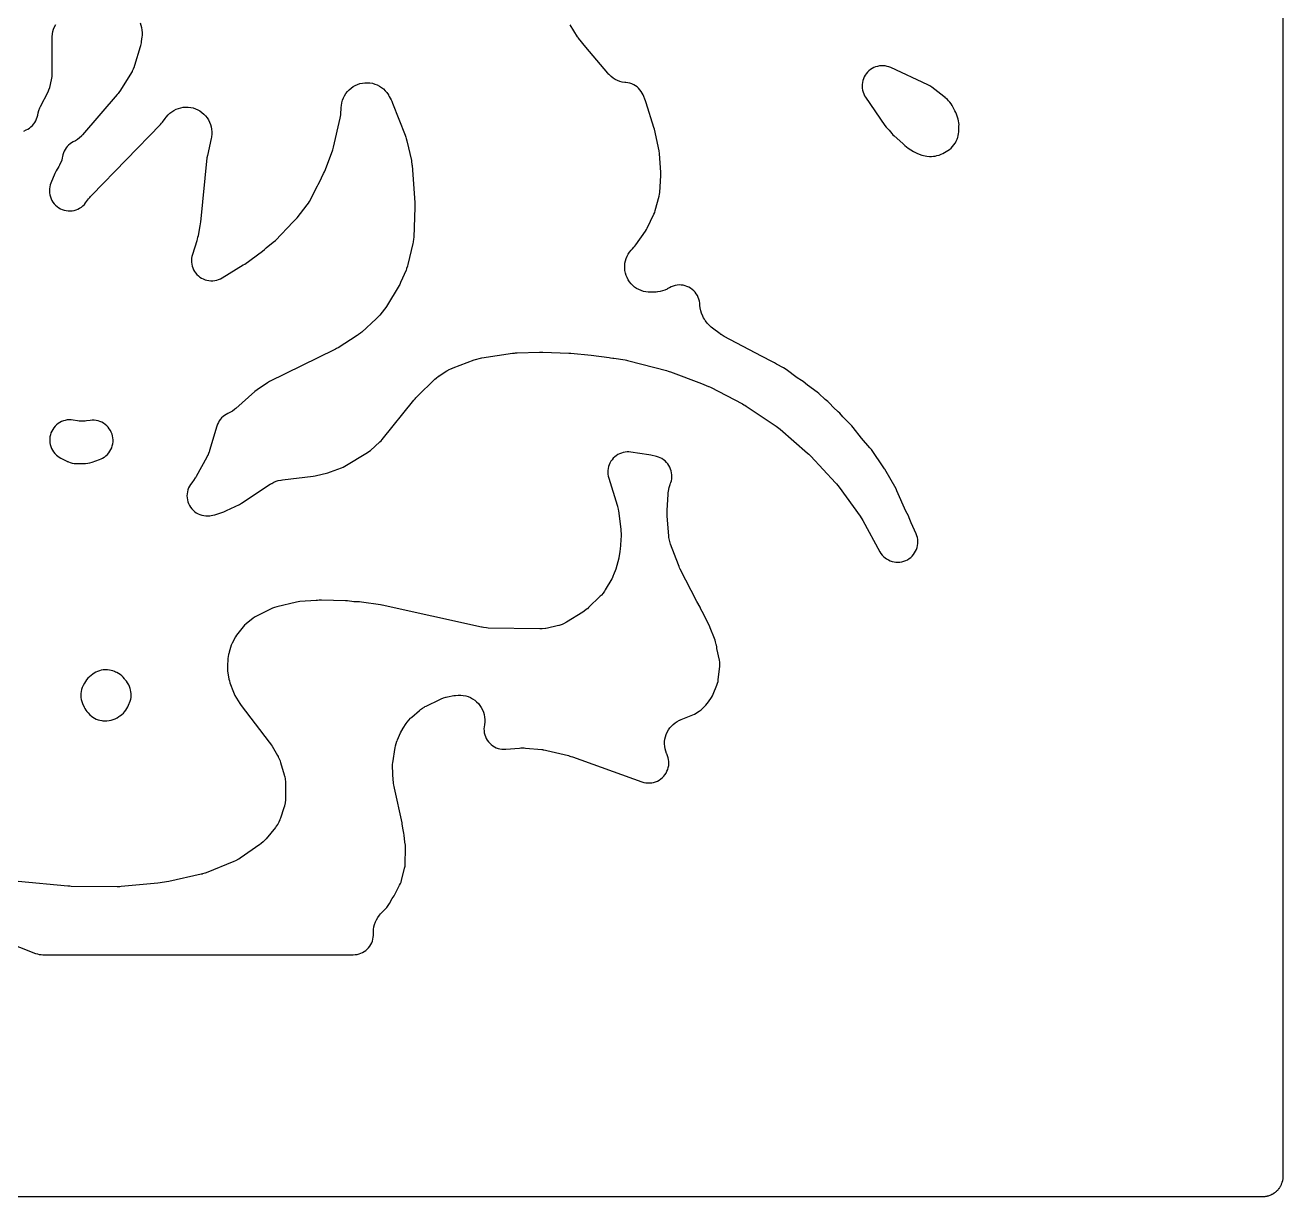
# Model space of a CAD drawing. Header units: millimetres. Extents: x 0 to 300, y 0 to 300.
# Drawn here: x 144.4 to 300.1, y -0.1 to 145 of the extents above; entities that cross this region are included whole.
import ezdxf

# ---------------------------------------------------------------- set-up
doc = ezdxf.new("R2010")
doc.units = ezdxf.units.MM
doc.layers.add('CUT', color=7, linetype='CONTINUOUS')

msp = doc.modelspace()

# ---------------------------------------------------------------- linework, layer by layer
at = {"layer": 'CUT'}
for points in [[(300.1485, 297.0114), (300.1485, 2.4114), (300.1339, 2.114), (300.1297, 2.0799), (300.102, 1.893), (300.1003, 1.8816), (300.099, 1.8729), (300.0988, 1.8714), (300.0925, 1.8434), (300.0883, 1.8259), (300.0401, 1.6336), (300.0337, 1.6141), (300.0214, 1.5787), (299.9584, 1.4029), (299.9534, 1.3913), (299.9321, 1.3452), (299.8932, 1.2629), (299.8922, 1.2608), (299.8547, 1.1814), (299.8523, 1.1772), (299.8214, 1.1241), (299.8173, 1.1173), (299.8108, 1.1065), (299.8029, 1.0932), (299.7998, 1.0881), (299.7819, 1.0582), (299.7664, 1.0323), (299.7301, 0.9718), (299.6901, 0.9162), (299.6729, 0.8929), (299.6495, 0.8614), (299.6391, 0.8473), (299.6301, 0.8352), (299.5862, 0.776), (299.5396, 0.7228), (299.5181, 0.6991), (299.5145, 0.6951), (299.5139, 0.6945), (299.5089, 0.6889), (299.4969, 0.6757), (299.4738, 0.6501), (299.4239, 0.5951), (299.3713, 0.5455), (299.3364, 0.5139), (299.3171, 0.4964), (299.3158, 0.4953), (299.3012, 0.482), (299.2788, 0.4616), (299.2551, 0.4402), (299.2448, 0.4309), (299.1866, 0.3857), (299.1224, 0.3381), (299.0555, 0.2885), (299.0526, 0.2863), (299.0507, 0.2849), (298.9874, 0.2449), (298.9747, 0.2372), (298.9376, 0.215), (298.9006, 0.1928), (298.8815, 0.1814), (298.8589, 0.1678), (298.8433, 0.1584), (298.7756, 0.1242), (298.6499, 0.0647), (298.6412, 0.0606), (298.6267, 0.0538), (298.6246, 0.0528), (298.553, 0.0248), (298.3967, -0.0311), (298.3219, -0.0524), (298.3186, -0.0532), (298.2281, -0.0759), (298.2192, -0.0781), (298.2154, -0.079), (298.1618, -0.0925), (298.0844, -0.1066), (298.0176, -0.1165), (298.017, -0.1166), (298.0087, -0.1178), (297.9221, -0.1307), (297.8428, -0.1374), (297.5872, -0.15), (297.0119, -0.15), (2.9618, -0.15)], [(144.2082, 131.9057), (144.4944, 132.066), (144.6728, 132.1548), (144.8788, 132.2837), (145.0714, 132.4321), (145.2486, 132.5984), (145.4089, 132.7811), (145.5506, 132.9786), (145.6725, 133.1889), (145.7734, 133.41), (145.8524, 133.6399), (145.9086, 133.8763), (145.9628, 134.1659), (146.0475, 134.4583), (146.1708, 134.7684), (146.1843, 134.798), (146.2635, 134.9613), (147.1844, 136.7498), (147.3019, 137.0148), (147.388, 137.2916), (147.6312, 138.2707), (147.6728, 138.4735), (147.6974, 138.6791), (147.7049, 138.886), (147.6823, 143.3804), (147.686, 143.5668), (147.6875, 143.6001), (147.7198, 143.9411), (147.78, 144.2478), (147.8704, 144.547), (147.99, 144.8358), (148.1377, 145.1113)], [(158.5794, 145.3129), (158.6884, 145.0257), (158.7689, 144.7292), (158.82, 144.4263), (158.8414, 144.1199), (158.8319, 143.7833), (158.8294, 143.7507), (158.8109, 143.5685), (158.7392, 143.002), (158.7161, 142.8455), (158.7113, 142.8176), (158.6453, 142.5083), (158.6383, 142.4808), (158.5955, 142.3285), (157.9026, 140.0445), (157.8527, 139.8919), (157.8432, 139.8648), (157.7336, 139.5907), (157.601, 139.3269), (157.587, 139.3018), (157.5058, 139.1633), (156.1548, 136.9673), (156.0737, 136.8412), (156.0587, 136.8189), (155.8817, 136.5769), (155.865, 136.5559), (155.7694, 136.4404), (151.4675, 131.4505), (151.3457, 131.3159), (151.3233, 131.2924), (151.082, 131.0619), (150.8425, 130.8739), (150.586, 130.7099), (150.3097, 130.5689), (150.1056, 130.4524), (149.9134, 130.3172), (149.7348, 130.1646), (149.5713, 129.9959), (149.4243, 129.8126), (149.2952, 129.6163), (149.1851, 129.4088), (149.0949, 129.1918), (149.0255, 128.9673), (148.9775, 128.7373), (148.9543, 128.5923), (148.8767, 128.2961), (148.7707, 128.0089), (148.6245, 127.7068), (148.6088, 127.6782), (148.5175, 127.5201), (148.1985, 126.9979), (148.0996, 126.8201), (148.0155, 126.6349), (147.5377, 125.4576), (147.456, 125.2236), (147.3978, 124.9827), (147.3638, 124.7372), (147.3543, 124.4896), (147.3694, 124.2422), (147.4088, 123.9975), (147.4723, 123.758), (147.5592, 123.5259), (147.6687, 123.3035), (147.7996, 123.0931), (147.9507, 122.8967), (148.1206, 122.7162), (148.3074, 122.5534), (148.5095, 122.4099), (148.7247, 122.2871), (148.9511, 122.1862), (149.1864, 122.1083), (149.4282, 122.054), (149.6742, 122.0239), (149.9219, 122.0184), (150.1691, 122.0374), (150.4131, 122.0807), (150.6516, 122.148), (150.8822, 122.2386), (151.1028, 122.3516), (151.3111, 122.4859), (151.5051, 122.6401), (151.6829, 122.8128), (151.8427, 123.0022), (152.214, 123.4895), (152.3553, 123.6639), (152.4548, 123.7794), (152.6063, 123.945), (161.1311, 132.7212), (161.2609, 132.8657), (161.3791, 133.0197), (161.7018, 133.4762), (161.81, 133.6216), (161.8305, 133.6478), (162.0513, 133.9032), (162.2746, 134.1155), (162.5176, 134.3048), (162.778, 134.4695), (163.0532, 134.6079), (163.3406, 134.7187), (163.6375, 134.8009), (163.941, 134.8536), (164.2482, 134.8764), (164.5562, 134.869), (164.862, 134.8315), (165.1626, 134.7643), (165.4552, 134.668), (165.737, 134.5435), (166.0053, 134.392), (166.2574, 134.215), (166.491, 134.0142), (166.7039, 133.7915), (166.8939, 133.5491), (167.0593, 133.2892), (167.1985, 133.0144), (167.3102, 132.7273), (167.3932, 132.4306), (167.4468, 132.1272), (167.4704, 131.8201), (167.4639, 131.5121), (167.4237, 131.1768), (167.4182, 131.1445), (167.383, 130.9641), (166.919, 128.8611), (166.8732, 128.5766), (166.0589, 120.6086), (166.0405, 120.4592), (166.0261, 120.358), (166.0018, 120.2094), (165.767, 118.9348), (165.7159, 118.6998), (165.6762, 118.5416), (165.6101, 118.3104), (165.0673, 116.6182), (165.0046, 116.384), (164.9648, 116.1448), (164.9484, 115.9028), (164.9555, 115.6604), (164.986, 115.4198), (165.0397, 115.1833), (165.1161, 114.9531), (165.2144, 114.7315), (165.3338, 114.5203), (165.473, 114.3218), (165.6308, 114.1376), (165.8058, 113.9697), (165.9961, 113.8194), (166.2002, 113.6883), (166.4159, 113.5776), (166.6414, 113.4883), (166.8745, 113.4213), (167.113, 113.3772), (167.3546, 113.3564), (167.5971, 113.3591), (167.8382, 113.3853), (168.0756, 113.4348), (168.3071, 113.507), (168.5306, 113.6013), (168.7438, 113.7168), (171.3758, 115.3122), (171.5492, 115.4274), (173.7443, 117.0221), (174.0104, 117.2452), (174.1924, 117.4207), (175.0922, 118.1279), (175.3462, 118.3572), (177.5711, 120.6622), (177.6673, 120.7717), (177.8091, 120.9085), (178.0444, 121.1697), (179.3026, 122.7815), (179.4398, 122.9757), (179.558, 123.1821), (180.5485, 125.1201), (180.6567, 125.2849), (180.8258, 125.5863), (181.321, 126.6315), (181.4343, 126.8533), (181.5538, 127.1262), (182.4647, 129.5967), (182.5544, 129.8964), (183.3912, 133.5028), (183.4293, 133.7043), (183.4508, 133.9082), (183.512, 134.8637), (183.5284, 135.0484), (183.5321, 135.0813), (183.5874, 135.4177), (183.6679, 135.7181), (183.7777, 136.0091), (183.9156, 136.2878), (184.0804, 136.5515), (184.2705, 136.7976), (184.4839, 137.0238), (184.7187, 137.2278), (184.9724, 137.4076), (185.2427, 137.5615), (185.5268, 137.6879), (185.822, 137.7856), (186.1255, 137.8537), (186.4341, 137.8915), (186.745, 137.8986), (187.0551, 137.875), (187.3614, 137.8208), (187.6608, 137.7367), (187.9504, 137.6234), (188.2274, 137.4821), (188.4891, 137.3141), (188.7329, 137.1211), (188.9565, 136.9049), (189.1576, 136.6677), (189.3513, 136.3872), (189.3688, 136.359), (189.4625, 136.199), (189.5822, 135.9829), (189.6971, 135.7576), (189.7699, 135.6022), (189.8693, 135.3697), (191.4131, 131.3952), (191.5018, 131.1403), (191.5556, 130.9653), (191.6256, 130.7047), (192.1905, 128.2539), (192.22, 128.1136), (192.2248, 128.0883), (192.2677, 127.8049), (192.2705, 127.7793), (192.2838, 127.6366), (192.6225, 123.0414), (192.6321, 122.8274), (192.6345, 122.682), (192.6319, 122.4678), (192.4796, 118.7267), (192.4681, 118.5487), (192.4653, 118.5169), (192.417, 118.1637), (192.4112, 118.1323), (192.3745, 117.9578), (191.7687, 115.3814), (191.7257, 115.2155), (191.7173, 115.186), (191.6088, 114.8611), (191.5978, 114.8325), (191.5325, 114.6741), (190.8553, 113.1318), (190.7517, 112.915), (190.6767, 112.7701), (190.5593, 112.5604), (189.2485, 110.3832), (189.1126, 110.1736), (189.0157, 110.0345), (188.8661, 109.8344), (188.2873, 109.1117), (188.193, 108.9985), (188.1757, 108.9786), (187.9741, 108.7638), (187.9553, 108.7453), (187.8483, 108.644), (186.0411, 106.9992), (185.9214, 106.8947), (185.8995, 106.8765), (185.6473, 106.6832), (185.624, 106.6669), (185.4919, 106.5785), (183.1129, 105.0575), (182.9327, 104.9492), (182.8083, 104.8792), (182.6223, 104.7812), (174.6385, 100.8584), (174.3517, 100.693), (173.0893, 99.8492), (172.8167, 99.6385), (170.4688, 97.5494), (170.3298, 97.4316), (170.3044, 97.4111), (170.0337, 97.2138), (169.7704, 97.0585), (169.4516, 96.9102), (169.244, 96.8015), (169.0474, 96.6738), (168.8637, 96.5283), (168.6944, 96.3662), (168.541, 96.1889), (168.4049, 95.9981), (168.2873, 95.7953), (168.1892, 95.5825), (168.1114, 95.3614), (167.1985, 92.3157), (167.1362, 92.1262), (167.1241, 92.0927), (166.9697, 91.725), (166.9542, 91.693), (166.8625, 91.5158), (165.5364, 89.1118), (165.4447, 88.9546), (165.4276, 88.9269), (165.2218, 88.6268), (165.2021, 88.6009), (165.0885, 88.4587), (164.9832, 88.3332), (164.8324, 88.1341), (164.7022, 87.921), (164.5939, 87.6959), (164.5087, 87.4612), (164.4472, 87.2192), (164.4102, 86.9722), (164.3981, 86.7227), (164.4109, 86.4733), (164.4485, 86.2265), (164.5106, 85.9846), (164.5964, 85.7501), (164.7053, 85.5253), (164.836, 85.3125), (164.9873, 85.1138), (165.1577, 84.9313), (165.3454, 84.7666), (165.5487, 84.6214), (165.7654, 84.4973), (165.9934, 84.3954), (166.2304, 84.3168), (166.4741, 84.2622), (166.722, 84.2322), (166.9717, 84.2271), (167.2206, 84.2469), (167.3915, 84.2691), (167.6207, 84.3098), (167.8452, 84.3718), (168.9725, 84.74), (169.3015, 84.874), (170.883, 85.6534), (171.1467, 85.8039), (174.7218, 88.1433), (174.8676, 88.234), (174.894, 88.2496), (175.1729, 88.3975), (175.4386, 88.5087), (175.7133, 88.5951), (176.0219, 88.6618), (176.0521, 88.6669), (176.2221, 88.6916), (180.0288, 89.1562), (180.2925, 89.2028), (181.8577, 89.567), (182.1764, 89.664), (183.5438, 90.1818), (183.75, 90.2706), (183.9474, 90.3776), (186.7451, 92.061), (186.9441, 92.1941), (187.1295, 92.3457), (188.2901, 93.3913), (188.4321, 93.5298), (188.5627, 93.6792), (192.503, 98.5647), (192.6533, 98.7398), (192.7592, 98.8557), (192.9202, 99.0214), (195.1156, 101.1455), (195.2531, 101.2721), (195.2782, 101.2941), (195.5713, 101.5259), (195.5985, 101.5452), (195.7534, 101.6499), (196.5988, 102.1912), (196.7693, 102.2941), (196.8002, 102.3116), (197.1564, 102.4895), (197.189, 102.5037), (197.3737, 102.5782), (199.9732, 103.5477), (200.9297, 103.799), (204.74, 104.3739), (204.9513, 104.3997), (205.0953, 104.4131), (205.3077, 104.4268), (208.0732, 104.5269), (208.2185, 104.5294), (208.3172, 104.5291), (208.4625, 104.5259), (211.6909, 104.3925), (211.7792, 104.3878), (211.8392, 104.3839), (211.9273, 104.3771), (214.4624, 104.1523), (216.708, 103.848), (216.8514, 103.8285), (217.1665, 103.7858), (217.2658, 103.7724), (218.6752, 103.5435), (218.8517, 103.5105), (218.9711, 103.4852), (219.1458, 103.4438), (223.8135, 102.2181), (223.9987, 102.1644), (224.1234, 102.1247), (224.3055, 102.0615), (228.1318, 100.623), (229.0143, 100.2753), (229.0378, 100.2648), (229.2439, 100.1649), (233.2049, 98.0938), (233.3807, 97.9958), (233.4983, 97.926), (233.6686, 97.8187), (237.3698, 95.3451), (237.3832, 95.3355), (237.718, 95.0871), (237.8711, 94.9624), (241.2695, 92.0129), (241.419, 91.8758), (241.518, 91.78), (241.6599, 91.6351), (244.7196, 88.3361), (244.8386, 88.1998), (245.1709, 87.7757), (247.7781, 84.1777), (247.9092, 83.9842), (247.9941, 83.8502), (248.113, 83.6489), (250.2401, 79.777), (250.3692, 79.5672), (250.5184, 79.3711), (250.6861, 79.1906), (250.8708, 79.0276), (251.0707, 78.8834), (251.2837, 78.7597), (251.5079, 78.6575), (251.7411, 78.5779), (251.981, 78.5217), (252.2252, 78.4893), (252.4714, 78.4811), (252.7173, 78.4972), (252.9604, 78.5374), (253.1983, 78.6014), (253.4288, 78.6884), (253.6496, 78.7978), (253.8586, 78.9283), (254.0537, 79.0788), (254.233, 79.2477), (254.3949, 79.4335), (254.5376, 79.6343), (254.6599, 79.8482), (254.7606, 80.073), (254.8386, 80.3067), (254.8933, 80.547), (254.9241, 80.7914), (254.9306, 81.0377), (254.9128, 81.2835), (254.871, 81.5263), (254.8055, 81.7638), (254.7169, 81.9937), (254.1027, 83.3795), (253.8655, 83.9965), (253.7654, 84.2227), (253.46, 84.8299), (252.3469, 87.3416), (252.2314, 87.5699), (250.8416, 89.9998), (250.8223, 90.0328), (250.8188, 90.0388), (250.7324, 90.1744), (249.1908, 92.4321), (249.0053, 92.6712), (247.9601, 93.8623), (246.9168, 95.1825), (246.7402, 95.383), (245.651, 96.4936), (245.2535, 96.9465), (245.0806, 97.1248), (244.5026, 97.6646), (243.9754, 98.2021), (243.766, 98.3927), (243.4353, 98.6612), (242.6733, 99.3727), (242.4417, 99.5642), (241.2516, 100.4335), (240.7318, 100.8554), (240.5183, 101.0107), (240.004, 101.3449), (238.6098, 102.3633), (238.3088, 102.5519), (237.4125, 103.0284), (237.1756, 103.1824), (236.9387, 103.3185), (235.5646, 104.011), (230.9476, 106.4658), (230.824, 106.5346), (230.8021, 106.5473), (230.5631, 106.6985), (230.5422, 106.7128), (230.4272, 106.7951), (229.4841, 107.4966), (229.3322, 107.6158), (229.3056, 107.6378), (229.0441, 107.8778), (228.8293, 108.1201), (228.6225, 108.4085), (228.6038, 108.4376), (228.5037, 108.6027), (228.4011, 108.7823), (228.3071, 108.9576), (228.2911, 108.9893), (228.1444, 109.3241), (228.0436, 109.6419), (227.9707, 110.0001), (227.9655, 110.0352), (227.9415, 110.2327), (227.9093, 110.5709), (227.8733, 110.8184), (227.8126, 111.061), (227.7281, 111.2964), (227.6204, 111.5222), (227.4908, 111.736), (227.3404, 111.9358), (227.1708, 112.1197), (226.9836, 112.2856), (226.7809, 112.432), (226.5645, 112.5574), (226.3367, 112.6606), (226.0997, 112.7405), (225.8559, 112.7963), (225.6077, 112.8275), (225.3577, 112.8337), (225.1083, 112.815), (224.8621, 112.7713), (224.6214, 112.7034), (224.3887, 112.6117), (224.1663, 112.4972), (224.0504, 112.4299), (223.8996, 112.347), (223.8723, 112.3328), (223.5852, 112.1999), (223.3133, 112.1031), (223.0337, 112.0316), (222.7214, 111.9818), (222.6908, 111.9783), (222.5194, 111.9629), (222.0681, 111.9328), (221.8879, 111.9251), (221.8557, 111.9246), (221.5242, 111.9344), (221.2241, 111.9723), (220.929, 112.039), (220.6417, 112.1337), (220.3648, 112.2555), (220.1009, 112.4034), (219.8525, 112.5759), (219.6217, 112.7716), (219.4108, 112.9884), (219.2218, 113.2246), (219.0563, 113.4778), (218.9158, 113.7458), (218.8018, 114.026), (218.7153, 114.3158), (218.6569, 114.6127), (218.6274, 114.9137), (218.6269, 115.2162), (218.6555, 115.5174), (218.7129, 115.8144), (218.7986, 116.1045), (218.9118, 116.3851), (219.0513, 116.6535), (219.2161, 116.9072), (219.4225, 117.1667), (219.4438, 117.1909), (219.566, 117.3236), (219.7543, 117.5185), (219.8831, 117.6625), (220.0004, 117.8161), (221.2008, 119.5203), (221.3133, 119.695), (221.4109, 119.8785), (222.243, 121.6127), (222.3353, 121.8313), (222.4066, 122.0576), (222.8759, 123.8402), (222.9247, 124.0683), (222.9521, 124.3), (223.1011, 126.4039), (223.1002, 126.7695), (222.9224, 129.116), (222.8741, 129.4505), (222.2981, 132.1403), (222.2415, 132.3569), (221.2965, 135.4059), (221.2133, 135.6343), (220.9, 136.38), (220.7915, 136.6056), (220.6611, 136.8193), (220.5099, 137.0188), (220.3396, 137.2023), (220.1517, 137.3678), (219.9482, 137.5136), (219.7312, 137.6384), (219.5028, 137.7409), (219.2653, 137.8199), (219.021, 137.8749), (218.7725, 137.9051), (218.6284, 137.9154), (218.3198, 137.9685), (218.018, 138.0521), (217.726, 138.1654), (217.4467, 138.3071), (217.1829, 138.4758), (216.9372, 138.67), (216.6904, 138.9086), (216.6676, 138.933), (216.5433, 139.0724), (213.7922, 142.3206), (212.9048, 143.3996), (212.8629, 143.4575), (212.8487, 143.4789), (212.7713, 143.5999), (211.8654, 145.0791)], [(139.6584, 32.355), (145.6496, 30.0206), (145.8696, 29.9464), (146.0955, 29.893), (146.3253, 29.8608), (146.5572, 29.85), (146.9437, 29.85), (173.9147, 29.85), (176.5601, 29.85), (181.4058, 29.85), (185.0001, 29.85), (185.2385, 29.8614), (185.4748, 29.8955), (185.7067, 29.9519), (185.9321, 30.0302), (186.1491, 30.1297), (186.3556, 30.2493), (186.5497, 30.3882), (186.7298, 30.5449), (186.894, 30.718), (187.041, 30.9061), (187.1694, 31.1073), (187.278, 31.3198), (187.3659, 31.5417), (187.4322, 31.771), (187.4763, 32.0056), (187.4979, 32.2433), (187.4967, 32.4819), (187.4862, 32.6806), (187.501, 32.9946), (187.5472, 33.3057), (187.6241, 33.6105), (187.7312, 33.9062), (187.8672, 34.1897), (188.0308, 34.4581), (188.2387, 34.7331), (188.2602, 34.7587), (188.3842, 34.8994), (189.1347, 35.7091), (189.3265, 35.9429), (189.4887, 36.1982), (189.8306, 36.8161), (190.0443, 37.1574), (190.1773, 37.3984), (190.2517, 37.5773), (190.7438, 38.4665), (190.8391, 38.6576), (190.9178, 38.8562), (190.9792, 39.0607), (191.3597, 40.557), (191.4139, 40.8354), (191.4362, 41.1181), (191.4779, 43.0058), (191.4737, 43.2159), (191.4519, 43.4249), (191.3982, 43.79), (191.2982, 44.6805), (191.2589, 44.9224), (191.1702, 45.3392), (191.0686, 46.0294), (191.0634, 46.0628), (191.0625, 46.0688), (191.0359, 46.2084), (190.097, 50.4778), (190.0534, 50.7113), (190.0287, 50.8709), (189.9999, 51.1069), (189.9074, 52.1358), (189.8677, 53.4308), (189.8703, 53.4528), (189.8917, 53.6067), (190.201, 55.535), (190.2301, 55.6944), (190.236, 55.7228), (190.3084, 56.0119), (190.4055, 56.2936), (190.4161, 56.3206), (190.4788, 56.4701), (190.8673, 57.3439), (190.9295, 57.4766), (190.9411, 57.5001), (191.0807, 57.7578), (191.0941, 57.7803), (191.1714, 57.9049), (191.5628, 58.5092), (191.6612, 58.6536), (191.6794, 58.679), (191.8784, 58.9313), (192.1, 59.1639), (192.1226, 59.1855), (192.2518, 59.3033), (193.1837, 60.1147), (193.3119, 60.2213), (193.3353, 60.2399), (193.5834, 60.4198), (193.8466, 60.577), (193.8728, 60.5912), (194.0214, 60.6669), (195.7305, 61.4915), (195.8769, 61.5583), (195.9033, 61.5696), (196.1797, 61.6748), (196.464, 61.756), (196.492, 61.7627), (196.6492, 61.7967), (197.4543, 61.9533), (197.6366, 61.9842), (197.6693, 61.9889), (198.0077, 62.0206), (198.3178, 62.019), (198.6262, 61.9868), (198.93, 61.9245), (199.2261, 61.8325), (199.5117, 61.7119), (199.7841, 61.5636), (200.0405, 61.3893), (200.2785, 61.1906), (200.4958, 60.9694), (200.6903, 60.7279), (200.86, 60.4684), (201.0033, 60.1934), (201.1189, 59.9057), (201.2055, 59.6079), (201.2625, 59.3031), (201.2891, 58.9942), (201.2852, 58.6842), (201.2507, 58.376), (201.2397, 58.3242), (201.2004, 58.0819), (201.185, 57.8368), (201.1938, 57.5914), (201.2266, 57.3481), (201.2831, 57.1091), (201.3628, 56.8768), (201.4649, 56.6535), (201.5884, 56.4413), (201.7321, 56.2422), (201.8947, 56.0582), (202.0745, 55.891), (202.2699, 55.7422), (202.4789, 55.6133), (202.6995, 55.5056), (202.9297, 55.42), (203.1671, 55.3574), (203.4096, 55.3184), (203.6546, 55.3034), (203.9, 55.3125), (205.6066, 55.46), (205.7711, 55.4706), (205.8006, 55.4718), (206.1301, 55.4712), (206.1596, 55.4699), (206.3241, 55.4587), (208.3514, 55.2765), (208.4922, 55.2611), (208.5174, 55.2579), (208.7967, 55.2114), (208.8215, 55.2062), (208.9597, 55.1751), (211.6404, 54.517), (211.8284, 54.4656), (211.9552, 54.4275), (212.1402, 54.3664), (220.7475, 51.2764), (220.9834, 51.2046), (221.2253, 51.1564), (221.4707, 51.1323), (221.7173, 51.1325), (221.9627, 51.1569), (222.2045, 51.2055), (222.4404, 51.2776), (222.668, 51.3726), (222.8851, 51.4896), (223.0896, 51.6274), (223.2796, 51.7847), (223.4531, 51.9599), (223.6085, 52.1514), (223.7444, 52.3573), (223.8592, 52.5755), (223.952, 52.804), (224.0219, 53.0405), (224.068, 53.2828), (224.0901, 53.5284), (224.0879, 53.775), (224.0614, 54.0202), (224.0109, 54.2616), (223.9368, 54.4969), (223.84, 54.7236), (223.8114, 54.7823), (223.7053, 55.0674), (223.6272, 55.3614), (223.5779, 55.6616), (223.5578, 55.9651), (223.5672, 56.2691), (223.6059, 56.5709), (223.6735, 56.8674), (223.7695, 57.1561), (223.8929, 57.4341), (224.0426, 57.6989), (224.2172, 57.948), (224.4151, 58.1791), (224.6343, 58.3899), (224.8729, 58.5786), (225.1286, 58.7434), (225.425, 58.8961), (225.4545, 58.9095), (225.6213, 58.9807), (226.864, 59.4755), (227.0676, 59.5673), (227.2623, 59.6769), (227.8555, 60.0469), (228.0746, 60.2005), (228.2761, 60.3767), (228.6674, 60.7575), (228.8544, 60.9607), (229.0177, 61.1833), (229.3594, 61.7073), (229.4799, 61.9127), (229.5802, 62.1286), (230.0443, 63.2662), (230.1227, 63.4876), (230.1799, 63.7154), (230.2156, 63.9475), (230.3882, 65.5788), (230.4021, 65.8364), (230.3893, 66.0941), (230.3501, 66.3491), (230.0505, 67.795), (230.0175, 67.9944), (229.9724, 68.2082), (229.9491, 68.2846), (229.8836, 68.6009), (229.8311, 68.8089), (229.7609, 69.0117), (229.2253, 70.3686), (229.1219, 70.5964), (228.1982, 72.3875), (228.0264, 72.7575), (228.0133, 72.7852), (228.0109, 72.7902), (227.9522, 72.905), (227.558, 73.629), (225.5037, 77.6124), (225.4098, 77.8083), (225.3499, 77.9431), (225.2675, 78.1441), (224.3037, 80.7027), (224.2457, 80.8683), (224.236, 80.8981), (224.151, 81.2092), (224.0955, 81.5269), (224.0915, 81.558), (224.0735, 81.7325), (223.8772, 84.1962), (223.8655, 84.466), (223.8641, 84.6492), (223.8718, 84.9191), (223.9975, 86.8628), (224.0158, 87.0623), (224.02, 87.0978), (224.0883, 87.4924), (224.0963, 87.5273), (224.1461, 87.7213), (224.2545, 88.1006), (224.3109, 88.2806), (224.3354, 88.3526), (224.4028, 88.5873), (224.447, 88.8275), (224.4676, 89.0708), (224.4643, 89.315), (224.4372, 89.5578), (224.3866, 89.7967), (224.3129, 90.0295), (224.2168, 90.254), (224.0993, 90.4681), (223.9614, 90.6697), (223.8045, 90.8569), (223.6302, 91.0278), (223.4399, 91.181), (223.2357, 91.3148), (223.0193, 91.4281), (222.7929, 91.5198), (222.5587, 91.5889), (221.8372, 91.764), (221.6067, 91.8086), (219.3888, 92.1304), (219.1496, 92.1534), (218.9093, 92.1534), (218.6701, 92.1303), (218.4343, 92.0843), (218.2039, 92.0159), (217.9812, 91.9257), (217.7681, 91.8146), (217.5667, 91.6835), (217.3789, 91.5336), (217.2062, 91.3664), (217.0505, 91.1834), (216.913, 90.9863), (216.7951, 90.777), (216.6978, 90.5572), (216.6221, 90.3292), (216.5686, 90.0949), (216.5379, 89.8565), (216.5301, 89.6164), (216.5455, 89.3765), (216.5839, 89.1393), (216.6448, 88.9069), (217.6937, 85.5688), (217.7401, 85.4089), (217.7478, 85.3801), (217.819, 85.0549), (217.8241, 85.0255), (217.8488, 84.8608), (218.1391, 82.584), (218.1576, 82.4049), (218.1601, 82.3728), (218.1712, 82.013), (218.1706, 81.9808), (218.1632, 81.8009), (218.0505, 80.077), (218.0254, 79.8978), (218.0145, 79.8199), (218.0079, 79.7727), (217.9092, 79.068), (217.888, 78.985), (217.5041, 77.6329), (217.2399, 76.9392), (217.2087, 76.8574), (217.2019, 76.8393), (217.0646, 76.4789), (217.0279, 76.4138), (216.2153, 75.0428), (216.1275, 74.9019), (216.1113, 74.877), (215.933, 74.6292), (215.7335, 74.3982), (215.7132, 74.3766), (215.5965, 74.2583), (214.1484, 72.854), (213.9981, 72.7159), (213.9707, 72.6921), (213.6487, 72.4416), (213.6188, 72.4208), (213.4481, 72.3091), (211.422, 71.0603), (211.2411, 70.9556), (211.2084, 70.9379), (210.8612, 70.774), (210.4979, 70.6499), (210.4621, 70.6398), (210.2594, 70.5889), (209.0692, 70.3253), (208.8536, 70.2841), (208.815, 70.2779), (208.3786, 70.2337), (208.3396, 70.232), (208.1201, 70.2292), (201.7069, 70.3328), (201.5177, 70.3406), (201.4839, 70.3429), (201.1465, 70.3826), (200.9444, 70.4183), (200.8887, 70.4291), (188.564, 73.1621), (188.5295, 73.1695), (188.5232, 73.1708), (188.3772, 73.1965), (186.0177, 73.5406), (185.7514, 73.565), (185.0593, 73.5912), (184.2811, 73.6886), (184.0383, 73.7071), (181.0785, 73.7873), (180.7681, 73.7764), (180.5454, 73.7547), (180.3985, 73.7521), (178.3571, 73.6025), (178.164, 73.5807), (177.9732, 73.5441), (175.5134, 72.9717), (175.2443, 72.8929), (174.9857, 72.7845), (173.0839, 71.8586), (172.8311, 71.7169), (172.5964, 71.5468), (171.7189, 70.8298), (171.538, 70.6666), (171.3737, 70.4865), (170.6934, 69.6634), (170.5417, 69.4595), (170.4114, 69.2412), (169.9843, 68.4351), (169.8702, 68.1882), (169.7837, 67.9304), (169.6149, 67.3194), (169.562, 67.1477), (169.5506, 67.0867), (169.5458, 67.0696), (169.4896, 66.8147), (169.4602, 66.5553), (169.4011, 65.5828), (169.3997, 65.3048), (169.4292, 65.0283), (169.5951, 64.0131), (169.6467, 63.7724), (169.7217, 63.5379), (170.1608, 62.3674), (170.2441, 62.1713), (170.3438, 61.983), (170.934, 60.9742), (171.1088, 60.7144), (174.5969, 56.171), (174.7278, 55.9897), (174.8129, 55.8639), (174.9327, 55.6751), (175.6112, 54.5313), (175.6869, 54.3976), (175.7, 54.3734), (175.8237, 54.1194), (175.9263, 53.8562), (175.9352, 53.8301), (175.9821, 53.6838), (176.4457, 52.1277), (176.4933, 51.9528), (176.501, 51.9213), (176.5649, 51.5943), (176.5969, 51.2626), (176.5984, 51.2302), (176.6027, 51.0489), (176.6017, 49.263), (176.5961, 49.0601), (176.5941, 49.0239), (176.5536, 48.6532), (176.4733, 48.2891), (176.4636, 48.2542), (176.404, 48.0602), (175.9644, 46.757), (175.9073, 46.5994), (175.8964, 46.5715), (175.7723, 46.2896), (175.6366, 46.0435), (175.4643, 45.7881), (175.4465, 45.764), (175.3437, 45.6317), (174.1914, 44.215), (174.0774, 44.0814), (174.0565, 44.058), (173.8303, 43.8278), (173.5835, 43.6197), (173.5586, 43.6006), (173.4168, 43.4971), (171.0033, 41.8212), (170.8272, 41.706), (170.7952, 41.6864), (170.4251, 41.4867), (170.3912, 41.4708), (170.1982, 41.3868), (166.7804, 40.0118), (166.6368, 39.9574), (166.6109, 39.9482), (166.3176, 39.8573), (166.291, 39.8502), (166.1418, 39.8139), (162.1309, 38.9225), (160.8003, 38.7237), (156.2653, 38.2941), (156.0714, 38.2808), (155.9395, 38.2752), (155.7452, 38.2719), (150.0651, 38.3242), (149.9065, 38.3291), (149.7987, 38.3346), (149.6404, 38.3462), (143.4741, 38.9268)]]:
    msp.add_lwpolyline(points, dxfattribs=at)
for points in [[(250.6465, 139.9927), (250.4056, 139.9924), (250.1658, 139.969), (249.9294, 139.9226), (249.6986, 139.8536), (249.4755, 139.7627), (249.2622, 139.6508), (249.0606, 139.5189), (248.8727, 139.3682), (248.7001, 139.2001), (248.5445, 139.0162), (248.4074, 138.8182), (248.2899, 138.6078), (248.1933, 138.3872), (248.1183, 138.1583), (248.0657, 137.9232), (248.0359, 137.6841), (248.0293, 137.4433), (248.046, 137.203), (248.0856, 136.9654), (248.148, 136.7327), (248.2325, 136.5071), (248.3383, 136.2907), (248.4644, 136.0854), (250.8451, 132.5999), (250.995, 132.4022), (251.1638, 132.2204), (251.3678, 132.0214), (251.72, 131.5959), (251.8483, 131.4525), (251.9872, 131.3194), (253.0866, 130.3448), (253.32, 130.117), (253.5167, 129.9443), (253.7304, 129.7931), (254.401, 129.3694), (254.6324, 129.2398), (254.8762, 129.1355), (255.4097, 128.94), (255.6227, 128.8725), (255.8408, 128.8244), (256.0624, 128.7959), (256.3719, 128.7702), (256.6124, 128.7618), (256.8526, 128.7765), (257.0902, 128.8143), (257.299, 128.8579), (257.5582, 128.9267), (257.8084, 129.0228), (258.0469, 129.1452), (258.6401, 129.4908), (258.858, 129.6335), (259.0598, 129.798), (259.2434, 129.9827), (259.4069, 130.1855), (259.5483, 130.4041), (259.5638, 130.4347), (259.5798, 130.4582), (259.6953, 130.6696), (259.79, 130.8911), (259.8318, 131.0231), (259.8729, 131.1286), (259.9369, 131.3524), (259.9797, 131.5813), (260.001, 131.8131), (260.0319, 132.4962), (260.0321, 132.7178), (260.0127, 132.9386), (259.9738, 133.1569), (259.9219, 133.3882), (259.8493, 133.646), (259.7495, 133.8946), (259.7076, 133.9848), (259.7048, 133.9944), (259.624, 134.2033), (259.5248, 134.404), (259.4741, 134.4869), (259.3167, 134.8255), (259.1936, 135.0576), (259.0468, 135.2754), (258.8801, 135.4967), (258.7421, 135.6643), (258.59, 135.8193), (258.4251, 135.9606), (258.3283, 136.0364), (258.3077, 136.0554), (258.1428, 136.1818), (256.6602, 137.3436), (256.4221, 137.5088), (256.1665, 137.6454), (251.5771, 139.7651), (251.3537, 139.8554), (251.1228, 139.9239), (250.8863, 139.9698)], [(150.7089, 90.7183), (151.8245, 90.7265), (152.106, 90.7445), (152.3837, 90.794), (152.654, 90.8746), (153.5527, 91.1986), (153.7521, 91.2803), (153.9437, 91.3789), (154.126, 91.4936), (154.1623, 91.5187), (154.3586, 91.6692), (154.5392, 91.8385), (154.7021, 92.0248), (154.8458, 92.2262), (154.9689, 92.4409), (155.0701, 92.6667), (155.1485, 92.9014), (155.2034, 93.1428), (155.2341, 93.3883), (155.2404, 93.6357), (155.2222, 93.8825), (155.1797, 94.1263), (155.1133, 94.3647), (155.0236, 94.5953), (154.9116, 94.816), (154.7783, 95.0245), (154.6251, 95.2188), (154.4534, 95.397), (154.2649, 95.5574), (154.0615, 95.6983), (153.8452, 95.8185), (153.618, 95.9166), (153.3822, 95.9918), (153.1402, 96.0434), (152.8943, 96.0708), (152.6468, 96.0737), (152.4003, 96.0521), (151.9643, 95.9921), (151.7778, 95.9712), (151.7443, 95.9683), (151.3995, 95.9557), (151.0551, 95.9776), (151.0218, 95.9814), (150.8359, 96.0073), (150.3003, 96.0958), (150.0559, 96.1239), (149.81, 96.1278), (149.5648, 96.1076), (149.3229, 96.0634), (149.0864, 95.9956), (148.8578, 95.9049), (148.6392, 95.7922), (148.4327, 95.6585), (148.2404, 95.5052), (148.064, 95.3337), (147.9054, 95.1458), (147.7659, 94.9431), (147.6471, 94.7278), (147.55, 94.5018), (147.4756, 94.2673), (147.4246, 94.0267), (147.3975, 93.7822), (147.3946, 93.5363), (147.4158, 93.2912), (147.461, 93.0494), (147.5297, 92.8133), (147.6213, 92.585), (147.735, 92.3669), (147.8694, 92.1609), (148.0235, 91.9692), (148.1957, 91.7935), (148.2426, 91.7502), (148.4045, 91.6127), (148.5776, 91.4895), (148.7605, 91.3815), (149.2571, 91.1158), (149.5218, 90.9935), (149.5332, 90.989), (149.5699, 90.9749), (149.6202, 90.956), (149.7213, 90.9159), (149.7216, 90.9167), (149.9074, 90.844), (150.1695, 90.7731), (150.4377, 90.731)], [(151.2382, 62.2282), (151.2294, 61.9742), (151.2464, 61.7206), (151.2891, 61.47), (151.357, 61.2251), (151.4494, 60.9883), (151.6496, 60.5437), (151.7486, 60.3474), (151.8644, 60.1606), (151.9962, 59.9846), (152.143, 59.8209), (152.3734, 59.5856), (152.5503, 59.4216), (152.7422, 59.2754), (152.9473, 59.1484), (153.1636, 59.0417), (153.3893, 58.9564), (153.6221, 58.8932), (153.8599, 58.8527), (153.9723, 58.8392), (154.2294, 58.8215), (154.4871, 58.8304), (154.7424, 58.8658), (154.9927, 58.9273), (155.2545, 59.0061), (155.507, 59.0972), (155.7483, 59.2148), (155.9755, 59.3576), (156.0908, 59.4486), (156.1499, 59.4841), (156.3398, 59.6243), (156.5156, 59.7817), (156.6758, 59.955), (156.8189, 60.1427), (156.9437, 60.343), (157.0652, 60.5601), (157.1654, 60.7599), (157.2454, 60.9625), (157.2878, 61.0506), (157.3697, 61.2724), (157.4303, 61.501), (157.4691, 61.7342), (157.4856, 61.9701), (157.4798, 62.2065), (157.4516, 62.4413), (157.4014, 62.6724), (157.3623, 62.8189), (157.2821, 63.0664), (157.1766, 63.3043), (157.047, 63.5299), (156.8946, 63.7409), (156.7161, 63.9626), (156.6549, 64.0509), (156.4975, 64.2365), (156.323, 64.4058), (156.1327, 64.5574), (155.9287, 64.6898), (155.7127, 64.8017), (155.5537, 64.8654), (155.4229, 64.9318), (155.2158, 65.0146), (155.0021, 65.0787), (154.7837, 65.1234), (154.562, 65.1485), (154.474, 65.1545), (154.2386, 65.1595), (154.0037, 65.1422), (153.7715, 65.103), (153.5441, 65.0421), (153.3233, 64.96), (153.1113, 64.8576), (152.9099, 64.7356), (152.7208, 64.5952), (152.3138, 64.2623), (152.1318, 64.0978), (151.9668, 63.9163), (151.8203, 63.7195), (151.6939, 63.5092), (151.5261, 63.1965), (151.4175, 62.9667), (151.3327, 62.7271), (151.2728, 62.4801)]]:
    msp.add_lwpolyline(points, close=True, dxfattribs=at)

doc.saveas('drawing.dxf')
